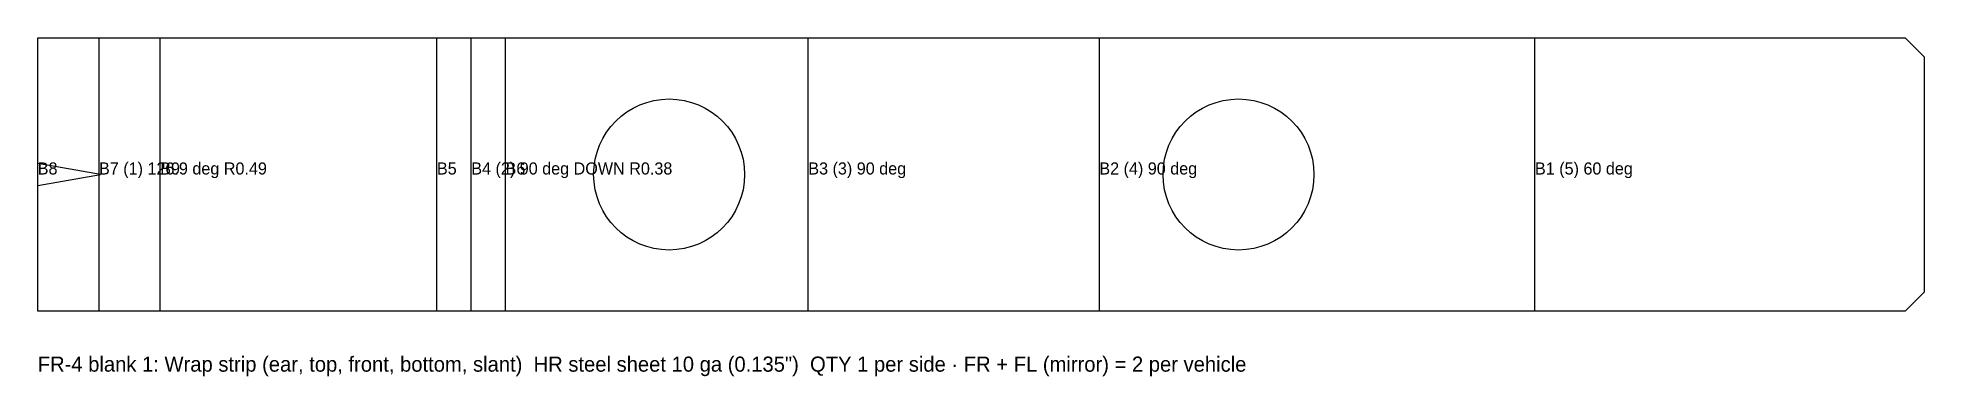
# Model space of a CAD drawing. Header units: inches. Extents: x 0 to 18.7, y -0.6 to 2.7.
import ezdxf

# ---------------------------------------------------------------- set-up
doc = ezdxf.new("R2010")
doc.units = ezdxf.units.IN
doc.header["$MEASUREMENT"] = 0
for name, color, linetype in [('BEND', 5, 'Continuous'), ('CUT', 7, 'Continuous'), ('TEXT', 3, 'Continuous')]:
    doc.layers.add(name, color=color, linetype=linetype)

msp = doc.modelspace()

# ---------------------------------------------------------------- linework, layer by layer
at = {"layer": 'BEND'}
for p, q in [((0, 0), (0, 2.716)), ((0.609, 0), (0.609, 2.716)), ((1.217, 0), (1.217, 2.716)), ((3.967, 0), (3.967, 2.716)), ((4.308, 0), (4.308, 2.716)), ((4.649, 0), (4.649, 2.716)), ((7.657, 0), (7.657, 2.716)), ((10.549, 0), (10.549, 2.716)), ((14.878, 0), (14.878, 2.716))]:
    msp.add_line(p, q, dxfattribs=at)
at = {"layer": 'CUT'}
msp.add_lwpolyline([(18.746, 2.526), (18.746, 0.19), (18.556, 0), (0, 0), (0, 1.248), (0.625, 1.358), (0, 1.468), (0, 2.716), (18.556, 2.716), (18.746, 2.526)], close=True, dxfattribs=at)
for centre in [(6.274, 1.358), (11.932, 1.358)]:
    msp.add_circle(centre, 0.75, dxfattribs=at)

# ---------------------------------------------------------------- texts
at = {"layer": 'TEXT'}
for s, height, p in [('B8 ', 0.12, (0, 1.358)), ('B7 (1) 126.9 deg R0.49', 0.12, (0.609, 1.358)), ('B9 ', 0.12, (1.217, 1.358)), ('B5 ', 0.12, (3.967, 1.358)), ('B4 (2) 90 deg DOWN R0.38', 0.12, (4.308, 1.358)), ('B6 ', 0.12, (4.649, 1.358)), ('B3 (3) 90 deg', 0.12, (7.657, 1.358)), ('B2 (4) 90 deg', 0.12, (10.549, 1.358)), ('B1 (5) 60 deg', 0.12, (14.878, 1.358)), ('FR-4 blank 1: Wrap strip (ear, top, front, bottom, slant)  HR steel sheet 10 ga (0.135")  QTY 1 per side · FR + FL (mirror) = 2 per vehicle', 0.15, (0, -0.6))]:
    msp.add_text(s, height=height, dxfattribs=at).set_placement(p)

doc.saveas('drawing.dxf')
